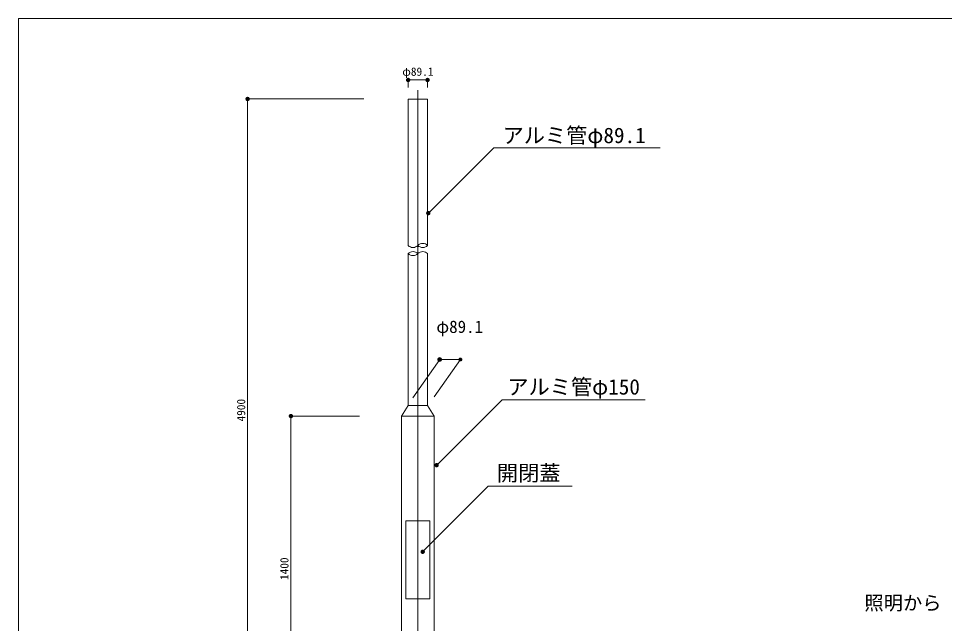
# Model space of a CAD drawing. Units: millimetres at full size, sheet at 1:30; some dimension numbers follow another scale. Extents: x 462 to 8677, y 6494 to 12095.
# Drawn here: x 462 to 4705, y 9155 to 11930 of the extents above; entities that cross this region are included whole.
import ezdxf
from ezdxf.enums import TextEntityAlignment as Align

# ---------------------------------------------------------------- set-up
doc = ezdxf.new("R2010")
doc.units = ezdxf.units.MM
doc.header["$LTSCALE"] = 30.0003
doc.linetypes.add('USER1', pattern=[300, 187.5, -37.5, 37.5, -37.5])
for name, color, linetype, lineweight in [('_0-0_', 7, 'Continuous', 13), ('寸法', 1, 'Continuous', 13), ('本体', 7, 'Continuous', 13)]:
    doc.layers.add(name, color=color, linetype=linetype, lineweight=lineweight)
doc.styles.add('ＭＳ ゴシック', font='')
doc.styles.get('ＭＳ ゴシック').set_extended_font_data('MS Gothic')

# ---------------------------------------------------------------- blocks, each defined once
blk = doc.blocks.new('filled_dot')
at = {"color": 0, "linetype": 'Continuous', "lineweight": -2, "const_width": 1.25}
blk.add_lwpolyline([(-0.625, 0, 1), (0.625, 0, 1)], format="xyb", close=True, dxfattribs=at)

msp = doc.modelspace()

# ---------------------------------------------------------------- hatches: boundary and pattern name
at = {"layer": '寸法'}
for points in [[(2383.03, 10365.79, -1), (2401.03, 10365.79, -1)], [(2478.03, 10365.79, -1), (2496.03, 10365.79, -1)]]:
    msp.add_hatch(color=256, dxfattribs=at).paths.add_polyline_path(points)

# ---------------------------------------------------------------- linework, layer by layer
at = {"layer": '_0-0_', "color": 6}
msp.add_lwpolyline([(8676.81, 11929.92), (462.43, 11929.92), (462.43, 6494.48), (8676.81, 6494.48)], close=True, dxfattribs=at)
at = {"layer": '寸法'}
for p, q in [((2247.61, 11647.92), (2336.71, 11647.92)), ((2247.61, 11613.73), (2247.61, 11647.92)), ((2336.71, 11613.73), (2336.71, 11647.92)), ((1512.14, 11560.81), (1512.14, 8706.25)), ((2044.08, 11560.81), (1512.14, 11560.81)), ((2269.24, 10190.56), (2392.03, 10365.79)), ((2366.58, 10193.9), (2487.03, 10365.79)), ((2392.03, 10365.79), (2487.03, 10365.79)), ((1710.38, 10106.26), (1710.38, 8706.25)), ((2024.68, 10106.26), (1710.38, 10106.26))]:
    msp.add_line(p, q, dxfattribs=at)
for points in [[(2339.74, 11037.24), (2353.88, 11051.38), (2639.74, 11337.24), (3401.86, 11337.24)], [(2378.07, 9881.26), (2392.21, 9895.4), (2678.07, 10181.26), (3334.3, 10181.26)], [(2314.29, 9484.17), (2328.44, 9498.31), (2614.29, 9784.17), (2998.53, 9784.17)]]:
    msp.add_lwpolyline(points, dxfattribs=at)
msp.add_circle((2392.03, 10365.79), 9, dxfattribs=at)
at = {"layer": '本体', "color": 1, "linetype": 'USER1'}
msp.add_line((2292.16, 11600.54), (2292.16, 7569.39), dxfattribs=at)
at = {"layer": '本体'}
for p, q in [((2247.61, 11560.03), (2336.71, 11560.03)), ((2247.61, 11560.03), (2247.61, 10888.91)), ((2336.71, 11560.03), (2336.71, 10888.91)), ((2247.61, 10155.47), (2247.61, 10851.59)), ((2336.71, 10155.47), (2336.71, 10851.59)), ((2247.61, 10155.47), (2217.16, 10105.47)), ((2247.61, 10155.47), (2336.71, 10155.47)), ((2336.71, 10155.47), (2367.16, 10105.47)), ((2217.16, 10105.47), (2367.16, 10105.47)), ((2217.16, 7806.25), (2217.16, 10105.47)), ((2367.16, 7806.25), (2367.16, 10105.47)), ((2237.16, 9626.57), (2347.16, 9626.57)), ((2237.16, 9268.44), (2237.16, 9626.57)), ((2347.16, 9268.44), (2347.16, 9626.57)), ((2237.16, 9268.44), (2347.16, 9268.44))]:
    msp.add_line(p, q, dxfattribs=at)
for centre, start, end in [((2269.88, 10910.64), 224.29156, 315.70844), ((2269.88, 10829.86), 44.29156, 135.70844), ((2314.43, 10867.18), 44.29867, 135.70133), ((2314.43, 10910.64), 224.29156, 315.70844), ((2314.43, 10829.86), 44.29156, 135.70844), ((2269.88, 10873.33), 224.29867, 315.70133)]:
    msp.add_arc(centre, 31.12, start, end, dxfattribs=at)

# ---------------------------------------------------------------- block references
at = {"layer": '寸法', "xscale": 8, "yscale": 8}
msp.add_blockref('filled_dot', (2247.61, 11647.92), dxfattribs=at)
for p, rotation in [((2336.71, 11647.92), 180), ((1512.14, 11560.81), 270), ((2339.74, 11037.24), 45), ((1710.38, 10106.26), 270), ((2378.07, 9881.26), 45), ((2314.29, 9484.17), 45)]:
    msp.add_blockref('filled_dot', p, dxfattribs=dict(at, rotation=rotation))

# ---------------------------------------------------------------- texts
at = {"layer": '寸法', "style": 'ＭＳ ゴシック'}
msp.add_text('φ89.1', height=37.98, dxfattribs=at).set_placement((2292.16, 11686.17), align=Align.MIDDLE_CENTER)
at = {"layer": '寸法', "color": 3, "style": 'ＭＳ ゴシック'}
for s, height, p in [('アルミ管φ89.1', 71.21, (2680.12, 11336.94)), ('φ89.1', 56.96, (2376.75, 10470.63)), ('アルミ管φ150', 71.21, (2702.01, 10183.54)), ('開閉蓋', 71.21, (2654.25, 9788.16)), ('照明から', 64.8, (4337.81, 9197.62))]:
    msp.add_text(s, height=height, dxfattribs=at).set_placement(p, align=Align.BOTTOM_LEFT)
at = {"layer": '寸法', "style": 'ＭＳ ゴシック'}
for s, p in [('4900', (1482.14, 10133.53)), ('1400', (1680.38, 9406.26))]:
    msp.add_text(s, height=37.98, rotation=90, dxfattribs=at).set_placement(p, align=Align.MIDDLE_CENTER)

doc.saveas('drawing.dxf')
